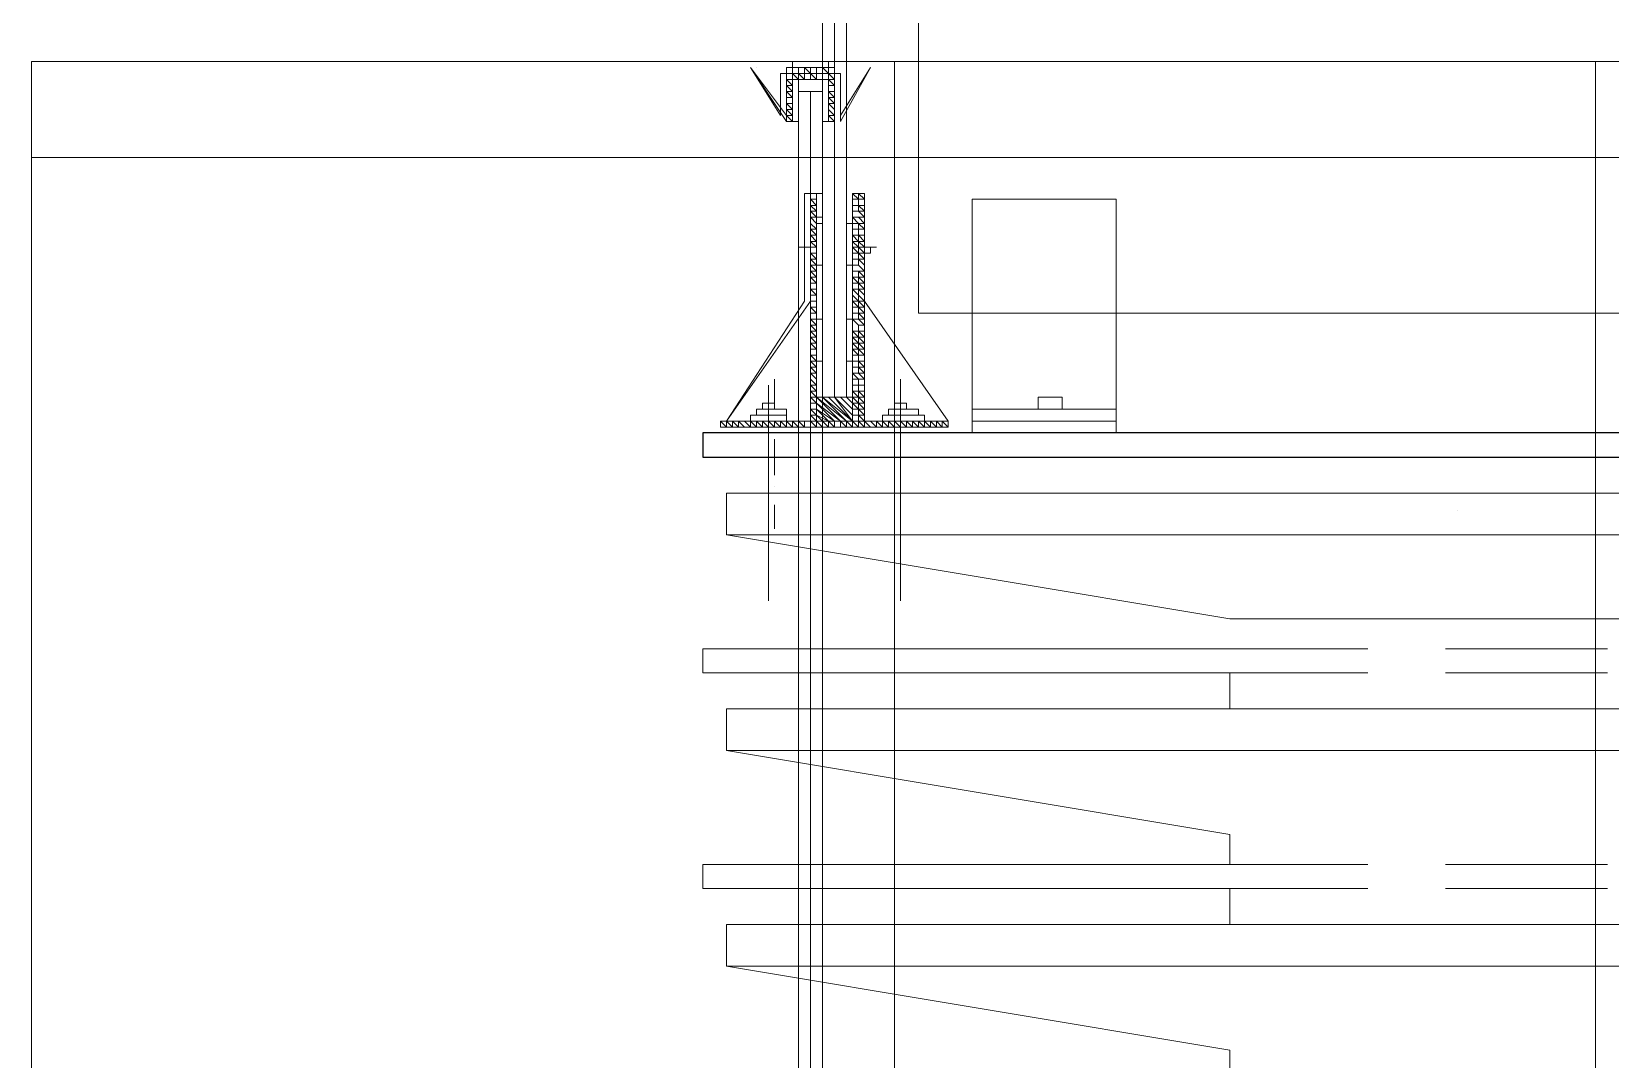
# Model space of a CAD drawing. Header units: millimetres. Extents: x 182 to 575, y -105 to 95.
# Drawn here: x 275.29 to 276.544, y 80.656 to 81.473 of the extents above; entities that cross this region are included whole.
import ezdxf

# ---------------------------------------------------------------- set-up
doc = ezdxf.new("R2010")
doc.units = ezdxf.units.MM
doc.header["$MEASUREMENT"] = 0
doc.layers.add('PDF_Geometry', color=7, linetype='Continuous')

msp = doc.modelspace()

# ---------------------------------------------------------------- linework, layer by layer
at = {"layer": 'PDF_Geometry', "lineweight": 13}
for points in [[(275.9183, 81.1824), (275.9278, 81.1824), (275.9278, 82.2824), (275.9183, 82.2824)], [(275.9183, 81.1824), (275.9278, 81.1824), (275.9278, 82.2824), (275.9183, 82.2824)], [(275.9373, 81.1824), (275.9278, 81.1824), (275.9278, 82.2824), (275.9373, 82.2824)], [(275.9373, 81.1824), (275.9278, 81.1824), (275.9278, 82.2824), (275.9373, 82.2824)], [(275.9945, 82.2301), (277.3421, 82.2301), (277.3421, 81.2491), (275.9945, 81.2491)], [(275.9088, 81.4491), (275.8659, 81.4491)], [(275.9231, 81.4443), (275.9231, 81.4491), (275.8945, 81.4491), (275.8945, 81.4443)], [(277.3231, 81.4491), (277.3231, 81.3729), (275.9754, 81.3729), (275.9754, 81.4491)], [(275.8612, 81.4443), (275.8897, 81.4062), (275.8897, 81.4396), (275.8897, 81.4015)], [(275.8945, 81.4396), (275.8945, 81.4443), (275.8945, 81.4396), (275.8992, 81.4396), (275.8992, 81.4348)], [(275.9564, 81.4443), (275.9326, 81.4062), (275.9326, 81.4396), (275.9326, 81.4015)], [(275.8992, 80.3301), (275.9088, 80.3301), (275.9088, 81.4253), (275.8992, 81.4253)], [(275.8992, 80.3301), (275.9088, 80.3301), (275.9088, 81.4253), (275.8992, 81.4253)], [(275.9183, 80.3301), (275.9088, 80.3301), (275.9088, 81.4253), (275.9183, 81.4253)], [(275.9183, 80.3301), (275.9088, 80.3301), (275.9088, 81.4253), (275.9183, 81.4253)], [(275.9231, 81.4205), (275.9278, 81.4158), (275.9278, 81.4205)], [(275.9231, 81.4158), (275.9278, 81.411), (275.9278, 81.4158)], [(275.9278, 81.411), (275.9278, 81.4062)], [(275.9231, 81.4062), (275.9278, 81.4015), (275.9278, 81.4062)], [(275.2897, 81.3729), (276.5326, 81.3729), (276.5326, 80.392), (275.2897, 80.392)], [(275.9754, 81.3729), (277.3231, 81.3729), (277.3231, 80.392), (275.9754, 80.392)], [(275.9088, 81.3443), (275.9135, 81.3443), (275.9135, 81.1634), (275.9421, 81.1634), (275.9421, 81.3443), (275.9516, 81.3443), (275.9516, 81.1586), (275.9088, 81.1586)], [(276.0183, 81.1634), (275.9516, 81.2586), (275.9516, 81.3443), (275.9421, 81.3443), (275.9421, 81.3253), (275.9421, 81.3443), (275.9516, 81.3443), (275.9516, 81.2586)], [(275.9516, 81.2586), (275.9516, 81.3443), (275.9421, 81.3443), (275.9421, 81.3253), (275.9421, 81.3443), (275.9516, 81.3443), (275.9516, 81.2586), (276.0183, 81.1634)], [(275.9516, 81.2586), (275.9516, 81.3443), (275.9421, 81.3443), (275.9421, 81.3253), (275.9421, 81.3443), (275.9516, 81.3443), (275.9516, 81.2586), (276.0183, 81.1634)], [(275.8897, 81.1729), (275.8897, 81.1681), (275.8659, 81.1681), (275.8659, 81.1729)], [(275.9945, 81.1729), (275.9945, 81.1681), (275.9707, 81.1681), (275.9707, 81.1729)], [(276.0897, 81.1824), (276.1088, 81.1824), (276.1088, 81.1729), (276.0897, 81.1729)], [(275.8897, 81.1681), (275.8897, 81.1634), (275.8612, 81.1634), (275.8612, 81.1681)], [(275.9993, 81.1681), (275.9993, 81.1634), (275.9659, 81.1634), (275.9659, 81.1681)]]:
    msp.add_lwpolyline(points, close=True, dxfattribs=at)
at = {"layer": 'PDF_Geometry', "lineweight": 20}
for points in [[(275.2897, 81.4491), (275.2897, 81.3729), (276.5326, 81.3729), (276.5326, 81.4491)], [(275.9088, 81.4491), (275.8659, 81.4491)], [(275.9088, 81.4491), (275.9564, 81.4491)], [(275.8897, 81.4396), (275.8897, 81.4015), (275.8612, 81.4443), (275.885, 81.4062), (275.885, 81.4396)], [(275.8945, 81.4015), (275.8945, 81.4348), (275.9231, 81.4348), (275.9231, 81.4015), (275.9278, 81.4015), (275.9278, 81.4443), (275.8897, 81.4443), (275.8897, 81.4015)], [(275.8945, 81.4348), (275.8992, 81.4348), (275.8992, 81.4015), (275.8945, 81.4015)], [(275.9231, 81.4348), (275.9183, 81.4348), (275.9183, 81.4015), (275.9231, 81.4015)], [(275.8421, 81.1634), (275.9088, 81.2586), (275.9088, 81.3443), (275.9135, 81.3443), (275.9135, 81.3253), (275.9183, 81.3253), (275.9183, 81.3443), (275.9135, 81.3443), (275.9088, 81.3443), (275.904, 81.3443), (275.904, 81.2586)], [(275.9516, 81.2586), (275.9516, 81.3443), (275.9421, 81.3443), (275.9421, 81.3253), (275.9421, 81.3443), (275.9516, 81.3443), (275.9516, 81.2586), (276.0183, 81.1634)], [(275.9183, 81.3205), (275.9135, 81.3205), (275.9135, 81.2872), (275.9183, 81.2872)], [(275.9421, 81.3205), (275.9373, 81.3205), (275.9373, 81.2872), (275.9421, 81.2872)], [(275.904, 81.3015), (275.904, 81.3062), (275.904, 81.3015), (275.904, 81.2967), (275.904, 81.3015), (275.904, 81.2967)], [(275.9564, 81.3015), (275.9564, 81.2967), (275.9516, 81.2967), (275.9516, 81.3015)], [(275.9088, 81.2586), (275.9088, 81.1634), (275.8421, 81.1634)], [(275.9516, 81.2586), (276.0183, 81.1634), (275.9516, 81.1634)], [(275.9183, 81.2443), (275.9135, 81.2443), (275.9135, 81.211), (275.9183, 81.211)], [(275.9421, 81.2443), (275.9373, 81.2443), (275.9373, 81.211), (275.9421, 81.211)], [(275.9421, 81.1824), (275.9135, 81.1824), (275.9135, 81.1634), (275.9421, 81.1634)], [(276.0183, 81.1634), (276.0183, 81.1586), (275.8373, 81.1586), (275.8373, 81.1634)], [(275.8421, 81.1062), (277.4659, 81.1062), (277.4659, 81.0729), (275.8421, 81.0729)], [(277.4659, 81.0729), (277.4659, 81.0062), (276.2421, 81.0062), (275.8421, 81.0729)]]:
    msp.add_lwpolyline(points, close=True, dxfattribs=at)
at = {"layer": 'PDF_Geometry', "lineweight": 13}
for points in [[(275.8659, 81.4491), (275.9088, 81.4491), (275.9564, 81.4491), (275.9088, 81.4491), (275.9564, 81.4491)], [(275.9754, 81.4491), (275.9754, 81.3729)], [(275.8945, 81.4396), (275.8897, 81.4396), (275.8897, 81.4348), (275.8945, 81.4348), (275.8945, 81.4396), (275.8897, 81.4396), (275.8897, 81.4062), (275.8612, 81.4443)], [(275.8659, 81.4443), (275.8659, 81.4443)], [(275.8659, 81.4443), (275.8659, 81.4443)], [(275.8659, 81.4443), (275.8659, 81.4443)], [(275.8897, 81.4396), (275.8897, 81.4396)], [(275.8945, 81.4348), (275.8897, 81.4348), (275.8945, 81.4301), (275.8897, 81.4301), (275.8945, 81.4253)], [(275.8945, 81.4348), (275.8945, 81.4348)], [(275.8945, 81.4348), (275.8945, 81.4348)], [(275.9135, 81.4348), (275.9088, 81.4396), (275.904, 81.4443), (275.904, 81.4396), (275.904, 81.4348), (275.8992, 81.4396), (275.8992, 81.4443), (275.8992, 81.4396), (275.904, 81.4396), (275.904, 81.4348)], [(275.8992, 81.4396), (275.8992, 81.4396)], [(275.9088, 81.4348), (275.9088, 81.4396), (275.904, 81.4396), (275.904, 81.4443)], [(275.9135, 81.4396), (275.9135, 81.4348), (275.9135, 81.4396), (275.9088, 81.4396), (275.9088, 81.4443)], [(275.9088, 81.4396), (275.9088, 81.4396)], [(275.9088, 81.4396), (275.9088, 81.4396)], [(275.9088, 81.4396), (275.9088, 81.4396)], [(275.9088, 81.4348), (275.9088, 81.4348)], [(275.9183, 81.4348), (275.9183, 81.4396), (275.9135, 81.4396), (275.9135, 81.4443), (275.9135, 81.4396), (275.9183, 81.4396)], [(275.9231, 81.4443), (275.9231, 81.4396), (275.9278, 81.4348), (275.9278, 81.4396), (275.9231, 81.4396), (275.9183, 81.4443), (275.9183, 81.4396), (275.9231, 81.4396), (275.9231, 81.4348), (275.9278, 81.4301), (275.9231, 81.4301)], [(275.9183, 81.4396), (275.9183, 81.4396)], [(275.9183, 81.4396), (275.9183, 81.4396)], [(275.9183, 81.4348), (275.9183, 81.4348)], [(275.9231, 81.4253), (275.9278, 81.4205), (275.9278, 81.4253), (275.9231, 81.4253), (275.9278, 81.4253), (275.9278, 81.4301), (275.9278, 81.4348), (275.9231, 81.4348), (275.9231, 81.4396)], [(275.9278, 81.4443), (275.9278, 81.4396), (275.9278, 81.4443), (275.9278, 81.4396)], [(275.9278, 81.4348), (275.9278, 81.4348)], [(275.9326, 81.4396), (275.9326, 81.4062), (275.9564, 81.4443)], [(275.8897, 81.4301), (275.8897, 81.4301)], [(275.8945, 81.4158), (275.8945, 81.4205), (275.8897, 81.4205), (275.8897, 81.4253), (275.8945, 81.4205), (275.8945, 81.4253), (275.8897, 81.4253), (275.8897, 81.4301)], [(275.8945, 81.4301), (275.8945, 81.4301)], [(275.8945, 81.4253), (275.8945, 81.4253)], [(275.9231, 81.4301), (275.9231, 81.4301)], [(275.9278, 81.4301), (275.9278, 81.4301)], [(275.9278, 81.4253), (275.9278, 81.4253)], [(275.8897, 81.4205), (275.8897, 81.4205)], [(275.8897, 81.4158), (275.8897, 81.4205), (275.8897, 81.4158), (275.8945, 81.4158), (275.8945, 81.411), (275.8897, 81.4158), (275.8897, 81.411), (275.8945, 81.411), (275.8945, 81.4062)], [(275.8897, 81.411), (275.8945, 81.4062), (275.8897, 81.4062), (275.8945, 81.4015), (275.8897, 81.4015), (275.8897, 81.4062)], [(275.8945, 81.4158), (275.8945, 81.4158)], [(275.9231, 81.4205), (275.9231, 81.4205)], [(275.9231, 81.411), (275.9231, 81.411)], [(275.9231, 81.411), (275.9231, 81.411)], [(275.9278, 81.4062), (275.9231, 81.411)], [(275.9278, 81.4205), (275.9278, 81.4205)], [(275.9278, 81.4158), (275.9278, 81.4158)], [(275.9231, 81.4062), (275.9231, 81.4062)], [(275.9231, 81.4015), (275.9231, 81.4015)], [(275.9231, 81.4015), (275.9231, 81.4015)], [(275.9278, 81.4015), (275.9278, 81.4015)], [(275.8421, 81.1634), (275.9088, 81.1634), (275.9088, 81.2586), (275.9088, 81.3443), (275.9135, 81.3443), (275.9135, 81.3253), (275.9183, 81.3253), (275.9183, 81.3443), (275.9183, 81.3253), (275.9135, 81.3253), (275.9135, 81.3443), (275.9088, 81.3443), (275.9088, 81.2586), (275.8421, 81.1634), (275.9088, 81.2586), (275.9088, 81.3443), (275.9135, 81.3443), (275.9088, 81.3443)], [(275.904, 81.3443), (275.904, 81.2586), (275.8421, 81.1634), (275.9088, 81.2586)], [(276.1516, 81.1539), (276.1516, 81.3396), (276.0373, 81.3396), (276.0373, 81.1539)], [(275.8802, 81.1967), (275.8802, 81.1729)], [(275.9802, 81.1967), (275.9802, 81.1729), (275.9802, 81.1777), (275.985, 81.1777), (275.985, 81.1729), (275.985, 81.1777)], [(275.8754, 81.0205), (275.8754, 81.192)], [(275.9802, 81.0205), (275.9802, 81.192)], [(275.8754, 81.1777), (275.8707, 81.1777), (275.8707, 81.1729)], [(275.8802, 81.1777), (275.8802, 81.1729), (275.8802, 81.1777), (275.8754, 81.1777), (275.8754, 81.1729)], [(275.9802, 81.1777), (275.9754, 81.1777), (275.9754, 81.1729)], [(276.1516, 81.1729), (276.0373, 81.1729)], [(275.8802, 81.1586), (275.8802, 81.1586)], [(275.9802, 81.1586), (275.9802, 81.1586)], [(276.1516, 81.1634), (276.0373, 81.1634)], [(275.8802, 81.1491), (275.8802, 81.1205)], [(275.9802, 81.1491), (275.9802, 81.1205)], [(275.8802, 81.111), (275.8802, 81.111)], [(275.9802, 81.111), (275.9802, 81.111)], [(275.8802, 81.0967), (275.8802, 81.0777)], [(275.9802, 81.0967), (275.9802, 81.0777)], [(276.4231, 81.092), (276.4231, 81.092)], [(276.3516, 80.9824), (276.2421, 80.9824)], [(276.5421, 80.9824), (276.4135, 80.9824)], [(276.2421, 80.9634), (276.3516, 80.9634)], [(276.4135, 80.9634), (276.5421, 80.9634)], [(276.3516, 80.811), (276.2421, 80.811)], [(276.5421, 80.811), (276.4135, 80.811)], [(276.2421, 80.792), (276.3516, 80.792)], [(276.4135, 80.792), (276.5421, 80.792)]]:
    msp.add_lwpolyline(points, dxfattribs=at)
at = {"layer": 'PDF_Geometry', "lineweight": 0}
for points in [[(275.8945, 81.4491), (275.9088, 81.4491), (275.9231, 81.4491)], [(275.9231, 81.4443), (275.9088, 81.4443), (275.8945, 81.4443), (275.9088, 81.4443), (275.9231, 81.4443), (275.9088, 81.4443), (275.8945, 81.4443)], [(275.8945, 81.4015), (275.8945, 81.4348), (275.8945, 81.4015)], [(275.8992, 81.4015), (275.8992, 81.4348), (275.8992, 81.4015)], [(275.9183, 81.4015), (275.9183, 81.4348)], [(275.9231, 81.4015), (275.9231, 81.4348), (275.9231, 81.4015), (275.9231, 81.4348)], [(275.9373, 81.2872), (275.9373, 81.3205)], [(275.9421, 81.2872), (275.9421, 81.3205)], [(275.9373, 81.211), (275.9373, 81.2443)], [(275.9421, 81.211), (275.9421, 81.2443)], [(276.0183, 81.1539), (275.8373, 81.1539)], [(276.2421, 81.0062), (275.8421, 81.0729), (275.8421, 81.1062), (277.2231, 81.1062)], [(276.2421, 80.9634), (276.2421, 80.9348)], [(276.2421, 80.811), (276.2421, 80.8348), (275.8421, 80.9015), (275.8421, 80.9348), (277.2231, 80.9348)], [(276.2421, 80.792), (276.2421, 80.7634)], [(276.2421, 80.6396), (276.2421, 80.6634), (275.8421, 80.7301), (275.8421, 80.7634), (277.2231, 80.7634)]]:
    msp.add_lwpolyline(points, dxfattribs=at)
at = {"layer": 'PDF_Geometry', "lineweight": 20}
for points in [[(276.5326, 81.4491), (276.5326, 81.3729)], [(275.8659, 81.4443), (275.8659, 81.4443)], [(275.8659, 81.4443), (275.8659, 81.4443)], [(275.9326, 81.4015), (275.9564, 81.4443), (275.9326, 81.4062), (275.9326, 81.4396), (275.9278, 81.4396), (275.9278, 81.4015)], [(275.904, 81.3443), (275.904, 81.2586), (275.8421, 81.1634), (275.9088, 81.2586), (275.9088, 81.3443), (275.9135, 81.3443), (275.9135, 81.3253), (275.9183, 81.3253), (275.9183, 81.3443)], [(275.9088, 81.3443), (275.9135, 81.3443)], [(275.9183, 81.3443), (275.9183, 81.3443)], [(275.9135, 81.3015), (275.8992, 81.3015)], [(275.9421, 81.3015), (275.9612, 81.3015)], [(275.9516, 81.3015), (275.9516, 81.3062), (275.9516, 81.3015)], [(275.9516, 81.3015), (275.9516, 81.2967), (275.9516, 81.3015)], [(275.9564, 81.3015), (275.9516, 81.3015), (275.9564, 81.3015)], [(275.9373, 81.1634), (275.9135, 81.1824), (275.9326, 81.1634), (275.9135, 81.1777), (275.9278, 81.1634), (275.9135, 81.1777)], [(275.9278, 81.1634), (275.9135, 81.1729), (275.9231, 81.1634), (275.9135, 81.1729)], [(275.9278, 81.1824), (275.9421, 81.1634), (275.9231, 81.1824), (275.9421, 81.1634), (275.9183, 81.1824), (275.9373, 81.1634), (275.9183, 81.1824)], [(275.9421, 81.1681), (275.9278, 81.1824), (275.9421, 81.1681)], [(275.9421, 81.1729), (275.9326, 81.1824), (275.9421, 81.1729), (275.9326, 81.1824)], [(275.9421, 81.1824), (275.9421, 81.1777), (275.9373, 81.1824), (275.9421, 81.1777)], [(275.9231, 81.1634), (275.9135, 81.1681), (275.9183, 81.1634), (275.9135, 81.1634)], [(276.2421, 80.9824), (275.8231, 80.9824), (275.8231, 80.9634), (276.2421, 80.9634)], [(276.2421, 80.811), (275.8231, 80.811), (275.8231, 80.792), (276.2421, 80.792)]]:
    msp.add_lwpolyline(points, dxfattribs=at)
at = {"layer": 'PDF_Geometry', "color": 8, "lineweight": 13, "true_color": 0x808080}
for points in [[(275.9088, 81.3348), (275.9135, 81.3301), (275.9135, 81.3348), (275.9088, 81.3396), (275.9135, 81.3396), (275.9135, 81.3443), (275.9088, 81.3443), (275.9088, 81.3396), (275.9135, 81.3348)], [(275.9516, 81.3396), (275.9469, 81.3443), (275.9516, 81.3443)], [(275.9088, 81.3062), (275.9135, 81.3015), (275.9135, 81.3062)], [(275.9421, 81.2824), (275.9469, 81.2824)], [(275.9088, 81.2539), (275.9135, 81.2491), (275.9135, 81.2539)], [(275.9421, 81.2491), (275.9469, 81.2491), (275.9469, 81.2443), (275.9516, 81.2443), (275.9469, 81.2491)], [(275.9088, 81.2253), (275.9135, 81.2205), (275.9135, 81.2253)], [(275.9469, 81.2205), (275.9469, 81.2253), (275.9421, 81.2253), (275.9469, 81.2205), (275.9516, 81.2205), (275.9516, 81.2158)], [(275.9469, 81.2158), (275.9469, 81.211), (275.9516, 81.211), (275.9516, 81.2158), (275.9469, 81.2158), (275.9469, 81.2205), (275.9421, 81.2205)], [(275.9135, 81.1967), (275.9135, 81.192)], [(275.8421, 81.1634), (275.8469, 81.1586), (275.8469, 81.1634)], [(275.8754, 81.1634), (275.8802, 81.1586), (275.8754, 81.1586)], [(275.8897, 81.1586), (275.8897, 81.1634), (275.885, 81.1634)], [(275.8897, 81.1634), (275.8945, 81.1586), (275.8945, 81.1634)], [(275.9088, 81.1634), (275.9088, 81.1586), (275.9135, 81.1586)], [(275.9183, 81.1634), (275.9231, 81.1634), (275.9231, 81.1586), (275.9278, 81.1586), (275.9326, 81.1586), (275.9326, 81.1634), (275.9278, 81.1634), (275.9278, 81.1586), (275.9231, 81.1634), (275.9231, 81.1586), (275.9231, 81.1634)], [(275.9183, 81.1634), (275.9231, 81.1586), (275.9183, 81.1586)], [(275.9326, 81.1634), (275.9373, 81.1586), (275.9373, 81.1634)], [(275.9326, 81.1634), (275.9373, 81.1586), (275.9373, 81.1634)], [(275.9373, 81.1586), (275.9421, 81.1586), (275.9373, 81.1634), (275.9421, 81.1586)], [(275.9612, 81.1634), (275.9659, 81.1586), (275.9612, 81.1586)], [(275.9659, 81.1634), (275.9707, 81.1586), (275.9707, 81.1634)], [(275.9897, 81.1634), (275.9945, 81.1586), (275.9897, 81.1586)], [(275.9993, 81.1634), (276.004, 81.1586), (275.9993, 81.1586)]]:
    msp.add_lwpolyline(points, close=True, dxfattribs=at)
for points in [[(275.9088, 81.3443), (275.9088, 81.3443)], [(275.9088, 81.3396), (275.9088, 81.3396)], [(275.9135, 81.3205), (275.9135, 81.3158), (275.9088, 81.3205), (275.9088, 81.3253), (275.9135, 81.3205), (275.9135, 81.3253), (275.9088, 81.3253), (275.9088, 81.3301), (275.9135, 81.3253), (275.9135, 81.3301), (275.9088, 81.3301), (275.9088, 81.3348)], [(275.9135, 81.3443), (275.9135, 81.3443)], [(275.9135, 81.3396), (275.9135, 81.3396)], [(275.9135, 81.3348), (275.9135, 81.3348)], [(275.9469, 81.3443), (275.9469, 81.3396), (275.9516, 81.3396), (275.9516, 81.3348), (275.9469, 81.3348), (275.9469, 81.3396), (275.9421, 81.3443)], [(275.9469, 81.3348), (275.9421, 81.3348), (275.9469, 81.3348), (275.9469, 81.3301), (275.9516, 81.3301), (275.9469, 81.3348), (275.9469, 81.3396), (275.9421, 81.3396)], [(275.9516, 81.3348), (275.9516, 81.3348)], [(275.9088, 81.3301), (275.9088, 81.3301)], [(275.9135, 81.3301), (275.9135, 81.3301)], [(275.9135, 81.3253), (275.9135, 81.3253)], [(275.9469, 81.3205), (275.9516, 81.3205), (275.9469, 81.3253), (275.9516, 81.3253), (275.9469, 81.3301), (275.9421, 81.3301), (275.9469, 81.3301)], [(275.9516, 81.3015), (275.9469, 81.3015), (275.9469, 81.3062), (275.9421, 81.311), (275.9469, 81.311), (275.9469, 81.3062), (275.9516, 81.3062), (275.9469, 81.311), (275.9469, 81.3158), (275.9421, 81.3158), (275.9469, 81.3158), (275.9516, 81.3158), (275.9469, 81.3205), (275.9421, 81.3253), (275.9469, 81.3253), (275.9421, 81.3253)], [(275.9469, 81.3301), (275.9469, 81.3301)], [(275.9469, 81.3301), (275.9469, 81.3301)], [(275.9516, 81.3253), (275.9516, 81.3301)], [(275.9088, 81.3205), (275.9088, 81.3205)], [(275.9088, 81.311), (275.9135, 81.3062), (275.9135, 81.311), (275.9088, 81.311), (275.9088, 81.3158), (275.9135, 81.311), (275.9135, 81.3158), (275.9088, 81.3158), (275.9088, 81.3205)], [(275.9088, 81.311), (275.9088, 81.311)], [(275.9135, 81.3205), (275.9135, 81.3205)], [(275.9135, 81.3158), (275.9135, 81.3158)], [(275.9135, 81.311), (275.9135, 81.311)], [(275.9516, 81.3158), (275.9469, 81.3158), (275.9469, 81.3205), (275.9421, 81.3205)], [(275.9469, 81.3205), (275.9469, 81.3205)], [(275.9469, 81.3205), (275.9469, 81.3205)], [(275.9516, 81.311), (275.9469, 81.311), (275.9469, 81.3158)], [(275.9516, 81.3205), (275.9516, 81.3205)], [(275.9516, 81.311), (275.9516, 81.311)], [(275.9516, 81.311), (275.9516, 81.311)], [(275.9088, 81.3062), (275.9088, 81.3062)], [(275.9088, 81.3062), (275.9088, 81.3062)], [(275.9088, 81.3015), (275.9088, 81.2967), (275.9135, 81.2967), (275.9135, 81.3015), (275.9088, 81.3015), (275.9135, 81.3015)], [(275.9088, 81.3015), (275.9088, 81.3015)], [(275.9088, 81.2967), (275.9135, 81.292), (275.9135, 81.2967)], [(275.9088, 81.2967), (275.9088, 81.2967)], [(275.9135, 81.3015), (275.9135, 81.3015)], [(275.9135, 81.2967), (275.9135, 81.2967)], [(275.9135, 81.2967), (275.9135, 81.2967)], [(275.9516, 81.292), (275.9469, 81.292), (275.9469, 81.2967), (275.9421, 81.3015), (275.9469, 81.3015), (275.9469, 81.2967), (275.9516, 81.2967), (275.9469, 81.3015), (275.9421, 81.3062), (275.9469, 81.3062), (275.9516, 81.3015), (275.9516, 81.3062)], [(275.9469, 81.2967), (275.9421, 81.2967), (275.9469, 81.2967), (275.9516, 81.292), (275.9516, 81.2967)], [(275.9135, 81.292), (275.9088, 81.292), (275.9135, 81.2872)], [(275.9135, 81.2729), (275.9135, 81.2681), (275.9135, 81.2729), (275.9088, 81.2729), (275.9088, 81.2777), (275.9088, 81.2824), (275.9135, 81.2777), (275.9135, 81.2824), (275.9088, 81.2824), (275.9088, 81.2872), (275.9135, 81.2824), (275.9135, 81.2872), (275.9088, 81.2872), (275.9088, 81.292)], [(275.9135, 81.292), (275.9135, 81.292)], [(275.9135, 81.2872), (275.9135, 81.2872)], [(275.9135, 81.2872), (275.9135, 81.2872)], [(275.9516, 81.2872), (275.9469, 81.292), (275.9421, 81.292), (275.9469, 81.292), (275.9469, 81.2872), (275.9421, 81.2872)], [(275.9516, 81.2729), (275.9469, 81.2729), (275.9469, 81.2777), (275.9421, 81.2777), (275.9469, 81.2777), (275.9516, 81.2777), (275.9469, 81.2824), (275.9516, 81.2824), (275.9469, 81.2872), (275.9469, 81.292)], [(275.9469, 81.2872), (275.9469, 81.2872)], [(275.9469, 81.2872), (275.9469, 81.2872)], [(275.9516, 81.2872), (275.9516, 81.2872)], [(275.9516, 81.2872), (275.9516, 81.2872)], [(275.9088, 81.2777), (275.9135, 81.2729), (275.9135, 81.2777), (275.9088, 81.2777), (275.9088, 81.2824)], [(275.9088, 81.2729), (275.9088, 81.2729)], [(275.9088, 81.2681), (275.9135, 81.2634), (275.9135, 81.2681), (275.9088, 81.2681), (275.9088, 81.2729)], [(275.9088, 81.2729), (275.9088, 81.2729)], [(275.9135, 81.2824), (275.9135, 81.2824)], [(275.9135, 81.2777), (275.9135, 81.2777)], [(275.9421, 81.2777), (275.9469, 81.2729), (275.9516, 81.2729), (275.9469, 81.2777), (275.9469, 81.2824)], [(275.9469, 81.2729), (275.9469, 81.2681), (275.9516, 81.2681), (275.9469, 81.2729), (275.9421, 81.2729)], [(275.9469, 81.2777), (275.9469, 81.2777)], [(275.9516, 81.2777), (275.9516, 81.2777)], [(275.9516, 81.2729), (275.9516, 81.2729)], [(275.9088, 81.2681), (275.9088, 81.2681)], [(275.9088, 81.2586), (275.9135, 81.2586), (275.9135, 81.2539), (275.9088, 81.2539), (275.9088, 81.2586), (275.9135, 81.2586), (275.9135, 81.2634), (275.9088, 81.2634), (275.9135, 81.2634)], [(275.9088, 81.2634), (275.9088, 81.2634)], [(275.9088, 81.2634), (275.9088, 81.2634)], [(275.9088, 81.2586), (275.9088, 81.2586)], [(275.9135, 81.2681), (275.9135, 81.2681)], [(275.9135, 81.2586), (275.9135, 81.2586)], [(275.9516, 81.2586), (275.9469, 81.2586), (275.9469, 81.2634), (275.9516, 81.2586), (275.9516, 81.2634), (275.9469, 81.2681), (275.9421, 81.2681), (275.9469, 81.2681), (275.9469, 81.2634), (275.9421, 81.2681)], [(275.9469, 81.2539), (275.9421, 81.2539), (275.9469, 81.2539), (275.9469, 81.2491), (275.9516, 81.2491), (275.9469, 81.2539), (275.9469, 81.2586), (275.9421, 81.2586), (275.9469, 81.2539), (275.9516, 81.2539), (275.9469, 81.2586), (275.9421, 81.2634)], [(275.9516, 81.2681), (275.9516, 81.2681)], [(275.9516, 81.2634), (275.9516, 81.2634)], [(275.9135, 81.2443), (275.9135, 81.2491), (275.9088, 81.2491), (275.9088, 81.2539)], [(275.9088, 81.2491), (275.9088, 81.2491)], [(275.9135, 81.2396), (275.9135, 81.2348), (275.9135, 81.2396), (275.9088, 81.2396), (275.9088, 81.2443), (275.9135, 81.2396), (275.9135, 81.2443), (275.9088, 81.2443), (275.9088, 81.2491)], [(275.9135, 81.2539), (275.9135, 81.2539)], [(275.9135, 81.2491), (275.9135, 81.2491)], [(275.9421, 81.2443), (275.9469, 81.2443), (275.9421, 81.2443), (275.9469, 81.2396), (275.9516, 81.2396), (275.9469, 81.2443), (275.9469, 81.2491)], [(275.9516, 81.2539), (275.9516, 81.2539)], [(275.9088, 81.2396), (275.9088, 81.2396)], [(275.9135, 81.2348), (275.9088, 81.2396), (275.9088, 81.2348), (275.9135, 81.2348), (275.9135, 81.2301), (275.9088, 81.2348), (275.9088, 81.2301), (275.9135, 81.2301), (275.9135, 81.2253), (275.9088, 81.2301)], [(275.9135, 81.2443), (275.9135, 81.2443)], [(275.9135, 81.2443), (275.9135, 81.2443)], [(275.9516, 81.2348), (275.9469, 81.2348), (275.9421, 81.2348), (275.9469, 81.2348), (275.9469, 81.2301), (275.9516, 81.2253), (275.9469, 81.2253), (275.9469, 81.2301), (275.9421, 81.2301), (275.9469, 81.2253), (275.9516, 81.2205)], [(275.9516, 81.2301), (275.9469, 81.2301), (275.9421, 81.2348)], [(275.9469, 81.2396), (275.9469, 81.2396)], [(275.9469, 81.2396), (275.9469, 81.2396)], [(275.9469, 81.2301), (275.9516, 81.2301), (275.9469, 81.2348), (275.9469, 81.2396)], [(275.9516, 81.2443), (275.9516, 81.2443)], [(275.9516, 81.2396), (275.9516, 81.2396)], [(275.9516, 81.2348), (275.9516, 81.2348)], [(275.9088, 81.2301), (275.9088, 81.2301)], [(275.9088, 81.2301), (275.9088, 81.2301)], [(275.9088, 81.2253), (275.9088, 81.2253)], [(275.9088, 81.2253), (275.9088, 81.2253)], [(275.9516, 81.2301), (275.9516, 81.2301)], [(275.9516, 81.2253), (275.9516, 81.2253)], [(275.9088, 81.2205), (275.9088, 81.2205)], [(275.9088, 81.211), (275.9088, 81.2062), (275.9135, 81.2062), (275.9135, 81.211), (275.9088, 81.2158), (275.9135, 81.2158), (275.9135, 81.2205), (275.9088, 81.2205), (275.9088, 81.2158), (275.9135, 81.2158)], [(275.9088, 81.2205), (275.9088, 81.2205)], [(275.9088, 81.2205), (275.9088, 81.2205)], [(275.9088, 81.2158), (275.9088, 81.2158)], [(275.9135, 81.211), (275.9088, 81.211), (275.9135, 81.2062), (275.9135, 81.2015), (275.9088, 81.2062), (275.9088, 81.2015), (275.9135, 81.2015), (275.9135, 81.1967), (275.9088, 81.2015), (275.9088, 81.1967), (275.9135, 81.192)], [(275.9135, 81.2205), (275.9135, 81.2205)], [(275.9135, 81.2158), (275.9135, 81.2158)], [(275.9135, 81.211), (275.9135, 81.211)], [(275.9135, 81.211), (275.9135, 81.211)], [(275.9469, 81.211), (275.9421, 81.211), (275.9469, 81.211), (275.9469, 81.2062), (275.9516, 81.2062), (275.9469, 81.211), (275.9469, 81.2158), (275.9421, 81.2158)], [(275.9469, 81.2158), (275.9469, 81.2158)], [(275.9516, 81.2205), (275.9516, 81.2205)], [(275.9516, 81.211), (275.9516, 81.211)], [(275.9088, 81.2062), (275.9088, 81.2062)], [(275.9088, 81.1967), (275.9088, 81.1967)], [(275.9088, 81.1872), (275.9135, 81.1824), (275.9135, 81.1872), (275.9088, 81.1872), (275.9088, 81.192), (275.9135, 81.1872), (275.9135, 81.192), (275.9088, 81.192), (275.9088, 81.1967)], [(275.9135, 81.2062), (275.9135, 81.2062)], [(275.9135, 81.2015), (275.9135, 81.2015)], [(275.9469, 81.2015), (275.9421, 81.2015), (275.9469, 81.2015), (275.9516, 81.2015), (275.9469, 81.2062), (275.9421, 81.2062), (275.9469, 81.2062), (275.9469, 81.2015), (275.9516, 81.1967), (275.9469, 81.1967)], [(275.9516, 81.1967), (275.9469, 81.1967), (275.9421, 81.2015)], [(275.9421, 81.1967), (275.9469, 81.1967), (275.9469, 81.192), (275.9516, 81.192), (275.9469, 81.192), (275.9421, 81.192), (275.9469, 81.192), (275.9469, 81.1872), (275.9516, 81.1824), (275.9469, 81.1824), (275.9469, 81.1872), (275.9421, 81.1872), (275.9469, 81.1824), (275.9469, 81.1777), (275.9516, 81.1777)], [(275.9469, 81.2062), (275.9469, 81.2062)], [(275.9469, 81.2062), (275.9469, 81.2062)], [(275.9469, 81.1967), (275.9469, 81.1967)], [(275.9469, 81.1967), (275.9469, 81.1967)], [(275.9516, 81.2062), (275.9516, 81.2062)], [(275.9516, 81.1967), (275.9516, 81.1967)], [(275.9088, 81.1872), (275.9088, 81.1872)], [(275.9135, 81.1872), (275.9135, 81.1872)], [(275.9516, 81.1872), (275.9469, 81.1872), (275.9469, 81.192)], [(275.9516, 81.192), (275.9516, 81.192)], [(275.9516, 81.1872), (275.9516, 81.1872)], [(275.9516, 81.1872), (275.9516, 81.1872)], [(275.9135, 81.1824), (275.9088, 81.1824), (275.9135, 81.1777), (275.9088, 81.1777), (275.9088, 81.1729), (275.9135, 81.1729), (275.9135, 81.1777), (275.9088, 81.1777)], [(275.9088, 81.1824), (275.9088, 81.1824)], [(275.9088, 81.1824), (275.9088, 81.1824)], [(275.9088, 81.1777), (275.9088, 81.1777)], [(275.9135, 81.1634), (275.9183, 81.1586), (275.9135, 81.1586), (275.9183, 81.1586), (275.9135, 81.1634), (275.9088, 81.1681), (275.9135, 81.1681), (275.9135, 81.1729)], [(275.9088, 81.1729), (275.9088, 81.1729)], [(275.9135, 81.1681), (275.9088, 81.1729)], [(275.9135, 81.1777), (275.9135, 81.1777)], [(275.9135, 81.1729), (275.9135, 81.1729)], [(275.9135, 81.1729), (275.9135, 81.1729)], [(275.9516, 81.1681), (275.9469, 81.1681), (275.9469, 81.1729), (275.9421, 81.1777), (275.9469, 81.1777), (275.9469, 81.1729), (275.9516, 81.1729), (275.9469, 81.1777), (275.9421, 81.1824), (275.9469, 81.1824), (275.9516, 81.1777), (275.9516, 81.1824)], [(275.9469, 81.1729), (275.9421, 81.1729), (275.9469, 81.1729), (275.9516, 81.1681), (275.9516, 81.1729)], [(275.8469, 81.1586), (275.8421, 81.1586), (275.8373, 81.1634)], [(275.8421, 81.1586), (275.8373, 81.1586), (275.8421, 81.1586)], [(275.8421, 81.1586), (275.8421, 81.1634)], [(275.8421, 81.1634), (275.8421, 81.1634)], [(275.8421, 81.1586), (275.8421, 81.1586)], [(275.8469, 81.1634), (275.8516, 81.1586), (275.8516, 81.1634)], [(275.8469, 81.1634), (275.8469, 81.1634)], [(275.8469, 81.1586), (275.8469, 81.1586)], [(275.8469, 81.1586), (275.8469, 81.1586)], [(275.8754, 81.1634), (275.8707, 81.1634), (275.8754, 81.1586), (275.8707, 81.1586), (275.8707, 81.1634), (275.8659, 81.1634), (275.8707, 81.1586), (275.8659, 81.1586), (275.8659, 81.1634), (275.8612, 81.1634), (275.8659, 81.1586), (275.8612, 81.1586), (275.8612, 81.1634), (275.8564, 81.1634), (275.8612, 81.1586), (275.8564, 81.1586), (275.8516, 81.1634), (275.8564, 81.1634)], [(275.8516, 81.1586), (275.8516, 81.1586)], [(275.8516, 81.1586), (275.8516, 81.1586)], [(275.8564, 81.1634), (275.8564, 81.1634)], [(275.8564, 81.1586), (275.8564, 81.1586)], [(275.8612, 81.1586), (275.8612, 81.1586)], [(275.8707, 81.1586), (275.8659, 81.1586)], [(275.8707, 81.1634), (275.8707, 81.1634)], [(275.8754, 81.1586), (275.8754, 81.1586)], [(275.8897, 81.1586), (275.885, 81.1586), (275.8802, 81.1634), (275.8802, 81.1586), (275.885, 81.1586), (275.885, 81.1634)], [(275.8802, 81.1634), (275.8802, 81.1634)], [(275.885, 81.1586), (275.885, 81.1586)], [(275.8897, 81.1586), (275.8897, 81.1586)], [(275.8992, 81.1586), (275.8945, 81.1634), (275.8992, 81.1634), (275.8992, 81.1586), (275.904, 81.1586), (275.8992, 81.1634), (275.904, 81.1634), (275.904, 81.1586), (275.9088, 81.1586), (275.904, 81.1586)], [(275.8945, 81.1586), (275.8945, 81.1586)], [(275.8945, 81.1586), (275.8945, 81.1586)], [(275.8992, 81.1586), (275.8992, 81.1586)], [(275.9088, 81.1681), (275.9088, 81.1634), (275.9135, 81.1634), (275.9135, 81.1586), (275.9183, 81.1586), (275.9135, 81.1586), (275.9135, 81.1634), (275.9088, 81.1634), (275.9135, 81.1586), (275.9088, 81.1586), (275.9088, 81.1634), (275.904, 81.1634)], [(275.904, 81.1634), (275.904, 81.1634)], [(275.904, 81.1634), (275.904, 81.1634)], [(275.9088, 81.1586), (275.9088, 81.1586)], [(275.9088, 81.1586), (275.9088, 81.1586)], [(275.9135, 81.1681), (275.9135, 81.1681)], [(275.9135, 81.1634), (275.9135, 81.1634)], [(275.9135, 81.1634), (275.9135, 81.1634)], [(275.9183, 81.1634), (275.9183, 81.1634)], [(275.9231, 81.1586), (275.9183, 81.1634)], [(275.9231, 81.1586), (275.9183, 81.1586), (275.9183, 81.1634)], [(275.9278, 81.1586), (275.9231, 81.1634)], [(275.9231, 81.1586), (275.9231, 81.1634)], [(275.9278, 81.1586), (275.9231, 81.1586)], [(275.9278, 81.1634), (275.9278, 81.1634)], [(275.9326, 81.1634), (275.9278, 81.1634)], [(275.9278, 81.1634), (275.9278, 81.1634)], [(275.9278, 81.1586), (275.9278, 81.1634)], [(275.9326, 81.1586), (275.9278, 81.1586)], [(275.9278, 81.1586), (275.9278, 81.1586)], [(275.9326, 81.1586), (275.9326, 81.1634)], [(275.9326, 81.1586), (275.9326, 81.1586)], [(275.9326, 81.1586), (275.9326, 81.1586)], [(275.9326, 81.1586), (275.9326, 81.1586)], [(275.9326, 81.1586), (275.9326, 81.1586)], [(275.9373, 81.1634), (275.9373, 81.1634)], [(275.9373, 81.1586), (275.9373, 81.1586)], [(275.9373, 81.1586), (275.9373, 81.1586)], [(275.9373, 81.1586), (275.9373, 81.1586)], [(275.9373, 81.1586), (275.9373, 81.1586)], [(275.9564, 81.1586), (275.9516, 81.1586), (275.9516, 81.1634), (275.9564, 81.1586), (275.9612, 81.1586), (275.9564, 81.1634), (275.9516, 81.1634), (275.9469, 81.1681), (275.9469, 81.1634), (275.9516, 81.1586), (275.9469, 81.1586), (275.9469, 81.1634), (275.9421, 81.1634), (275.9469, 81.1586), (275.9421, 81.1586), (275.9421, 81.1634), (275.9469, 81.1634), (275.9469, 81.1586), (275.9516, 81.1586), (275.9469, 81.1586), (275.9421, 81.1634), (275.9421, 81.1586), (275.9469, 81.1586), (275.9516, 81.1586), (275.9469, 81.1634), (275.9469, 81.1681), (275.9421, 81.1681), (275.9469, 81.1681)], [(275.9421, 81.1586), (275.9421, 81.1586)], [(275.9421, 81.1586), (275.9421, 81.1586)], [(275.9469, 81.1634), (275.9469, 81.1634)], [(275.9469, 81.1634), (275.9469, 81.1634)], [(275.9516, 81.1634), (275.9516, 81.1634)], [(275.9516, 81.1634), (275.9516, 81.1634)], [(275.9754, 81.1586), (275.9707, 81.1586), (275.9659, 81.1586), (275.9612, 81.1634)], [(275.9659, 81.1586), (275.9659, 81.1634)], [(275.9659, 81.1586), (275.9659, 81.1586)], [(275.9707, 81.1634), (275.9754, 81.1586), (275.9754, 81.1634)], [(275.9707, 81.1634), (275.9707, 81.1634)], [(275.9707, 81.1586), (275.9707, 81.1586)], [(275.9897, 81.1634), (275.985, 81.1634), (275.9897, 81.1586), (275.985, 81.1586), (275.985, 81.1634), (275.9802, 81.1634), (275.985, 81.1586), (275.9802, 81.1586), (275.9754, 81.1634), (275.9802, 81.1634)], [(275.9754, 81.1586), (275.9754, 81.1586)], [(275.9802, 81.1634), (275.9802, 81.1634)], [(275.9802, 81.1586), (275.9802, 81.1586)], [(275.985, 81.1586), (275.985, 81.1586)], [(275.9897, 81.1586), (275.9897, 81.1586)], [(275.9945, 81.1634), (275.9945, 81.1634)], [(275.9993, 81.1634), (275.9945, 81.1634), (275.9993, 81.1586), (275.9945, 81.1586), (275.9945, 81.1634)], [(275.9993, 81.1586), (275.9993, 81.1586)], [(276.0088, 81.1634), (276.0088, 81.1586), (276.004, 81.1586), (276.004, 81.1634), (276.0088, 81.1586), (276.0135, 81.1586), (276.0088, 81.1634), (276.0135, 81.1634), (276.0183, 81.1634), (276.0183, 81.1586), (276.0135, 81.1634), (276.0135, 81.1586), (276.0183, 81.1586)], [(276.004, 81.1634), (276.004, 81.1634)], [(276.0088, 81.1586), (276.0088, 81.1586)], [(276.0135, 81.1586), (276.0135, 81.1586)]]:
    msp.add_lwpolyline(points, dxfattribs=at)
at = {"layer": 'PDF_Geometry', "lineweight": 0}
for points in [[(275.9135, 81.3205), (275.9135, 81.2872)], [(275.9183, 81.3205), (275.9183, 81.2872)], [(275.9421, 81.3205), (275.9421, 81.2872)], [(275.9135, 81.2443), (275.9135, 81.211)], [(275.9183, 81.2443), (275.9183, 81.211)], [(275.9421, 81.2443), (275.9421, 81.211)], [(275.8421, 80.9348), (277.3231, 80.9348), (277.3231, 80.9015), (275.8421, 80.9015)], [(275.8421, 80.7634), (277.3231, 80.7634), (277.3231, 80.7301), (275.8421, 80.7301)]]:
    msp.add_lwpolyline(points, close=True, dxfattribs=at)
at = {"layer": 'PDF_Geometry', "lineweight": 40}
msp.add_lwpolyline([(275.8421, 81.1634), (275.8421, 81.1634)], dxfattribs=at)
at = {"layer": 'PDF_Geometry', "lineweight": 25}
msp.add_lwpolyline([(277.2135, 81.1539), (277.3421, 81.1539), (277.3421, 81.1348), (277.3421, 81.1539), (275.8231, 81.1539), (275.8231, 81.1348), (277.3421, 81.1348)], dxfattribs=at)

doc.saveas('drawing.dxf')
